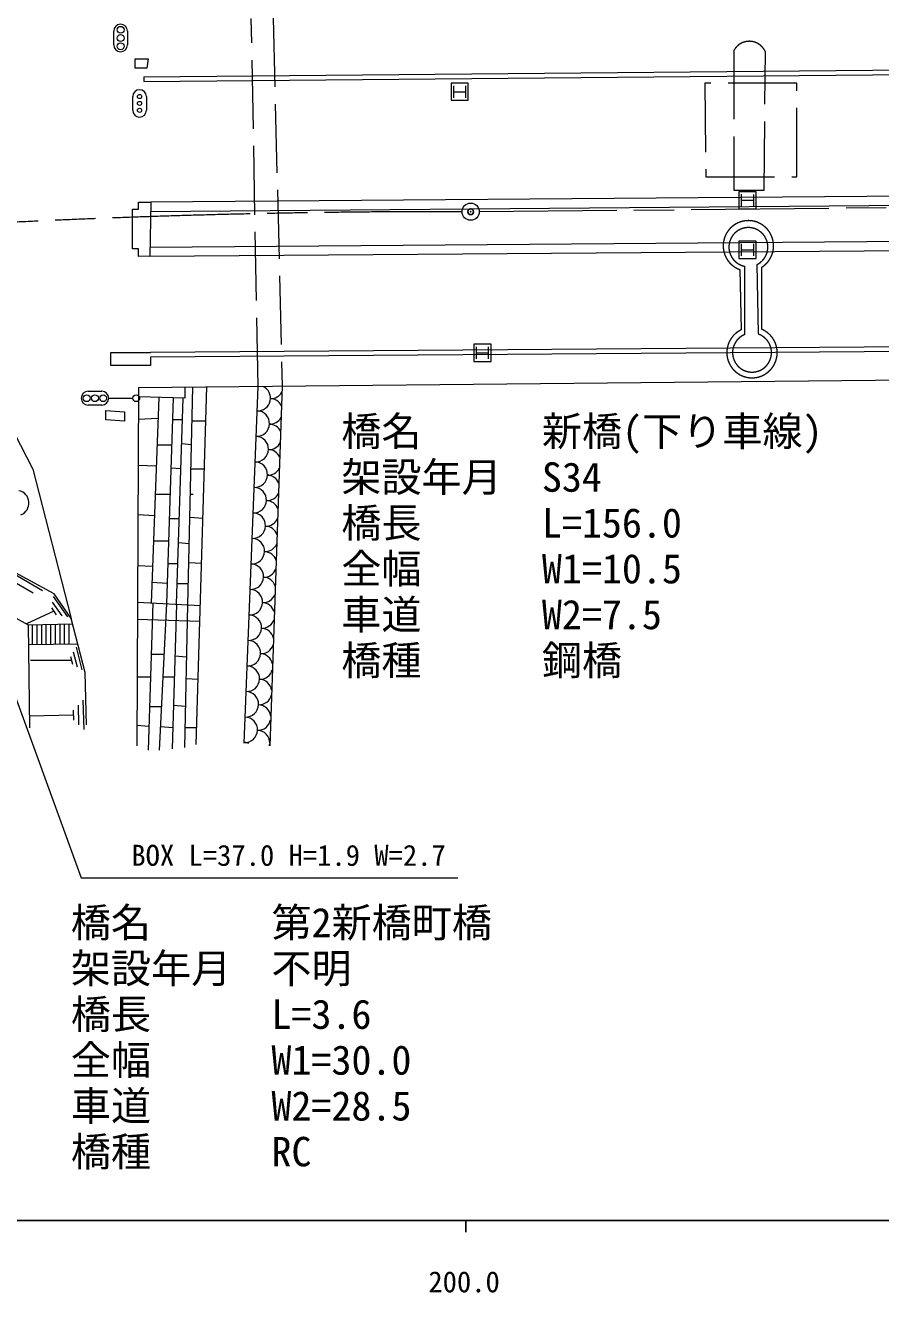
# Model space of a CAD drawing. Units: millimetres, scale not verified. Extents: x 40000 to 680000, y 20000 to 380000.
# Drawn here: x 229566 to 304189, y 198715 to 309356 of the extents above; entities that cross this region are included whole.
import ezdxf
from ezdxf.enums import TextEntityAlignment as Align

# ---------------------------------------------------------------- set-up
doc = ezdxf.new("R2010")
doc.units = ezdxf.units.MM
doc.header["$LTSCALE"] = 1000
doc.header["$PDMODE"] = 32
doc.header["$PDSIZE"] = 500
doc.linetypes.add('CHAIN', pattern=[18.5, 12, -1.5, 3.5, -1.5])
doc.linetypes.add('DASHED', pattern=[7.5, 6, -1.5])
for name, color, linetype, lineweight in [('M-BGD', 7, 'Continuous', 13), ('M-BGD-EXST', 7, 'Continuous', 13), ('M-BMK', 2, 'CHAIN', 13), ('M-BMK-SRVR', 3, 'Continuous', 13), ('M-STR-HTXT', 7, 'Continuous', 13), ('M-STR-STR1', 1, 'Continuous', 13), ('M-TTL-BAND', 7, 'Continuous', 25)]:
    doc.layers.add(name, color=color, linetype=linetype, lineweight=lineweight)
doc.layers.add('M-OTRS', color=6, linetype='Continuous')
doc.styles.add('ＭＳ ゴシック', font='')
doc.styles.get('ＭＳ ゴシック').set_extended_font_data('MS Gothic')

msp = doc.modelspace()

# ---------------------------------------------------------------- linework, layer by layer
at = {"layer": 'M-BGD', "linetype": 'DASHED'}
for p, q in [((249877, 277830), (249278, 309963)), ((251192, 309979), (251974, 277851)), ((291378, 307154), (291378, 294975)), ((294026, 294975), (294132, 307048)), ((296885, 304295), (288837, 304295)), ((288837, 304295), (288942, 296140)), ((296885, 296140), (296885, 304295)), ((288942, 296140), (296885, 296140)), ((291378, 294975), (294026, 294975)), ((291911, 288031), (292016, 282769)), ((292331, 282361), (292331, 288328)), ((293385, 288466), (293498, 282399)), ((293814, 282815), (293814, 288238))]:
    msp.add_line(p, q, dxfattribs=at)
at = {"layer": 'M-BGD'}
for p, q in [((239136, 306428), (240290, 306428)), ((239136, 305620), (239136, 306428)), ((240175, 305620), (239136, 305620)), ((240290, 306428), (240175, 305620)), ((239911, 304852), (239914, 304452)), ((239428, 277726), (239281, 246446)), ((243477, 277766), (243477, 276807)), ((243733, 258767), (244191, 277773)), ((244465, 246569), (245411, 277786)), ((248661, 246693), (249877, 277830)), ((251974, 277851), (250883, 246446)), ((243477, 276807), (239424, 276917)), ((241208, 276869), (240543, 258924)), ((242471, 276834), (241887, 258858)), ((242746, 258816), (243338, 276811)), ((227513, 275866), (230204, 270620)), ((236597, 275726), (238213, 275610)), ((236597, 274918), (236597, 275726)), ((238213, 275610), (238213, 274802)), ((238213, 274802), (236597, 274918)), ((239415, 274964), (241141, 275065)), ((242410, 274956), (243277, 274956)), ((244120, 274833), (245321, 274833)), ((241055, 272734), (242338, 272734)), ((243207, 272839), (244070, 272767)), ((230204, 270620), (233567, 257570)), ((239396, 270972), (240987, 270896)), ((242273, 270734), (243135, 270656)), ((244019, 270636), (245194, 270636)), ((240895, 268415), (242197, 268415)), ((243965, 268415), (244218, 268415)), ((239376, 266654), (240826, 266573)), ((242129, 266316), (242993, 266316)), ((243917, 266426), (245064, 266344)), ((240744, 264342), (242065, 264342)), ((242923, 264195), (243862, 264122)), ((232087, 259723), (227378, 262279)), ((242001, 262367), (242863, 262367)), ((243822, 262467), (244944, 262393)), ((228030, 261780), (231048, 260013)), ((239355, 262205), (240662, 262133)), ((228238, 260982), (230250, 259804)), ((240610, 260733), (241945, 260650)), ((242806, 260639), (243778, 260639)), ((231919, 258995), (232753, 257817)), ((232005, 259498), (233256, 257731)), ((233567, 257570), (232087, 259723)), ((239340, 258983), (244833, 258713)), ((240678, 258917), (240268, 246075)), ((226840, 258646), (229800, 257032)), ((232041, 258197), (229679, 257098)), ((231833, 258492), (232250, 257903)), ((241256, 246075), (241908, 258857)), ((242757, 258815), (242367, 246199)), ((243477, 246322), (243731, 258767)), ((229800, 257032), (233686, 257105)), ((229800, 257032), (229934, 248018)), ((230164, 257039), (230164, 255312)), ((230564, 257046), (230564, 255317)), ((230964, 257054), (230964, 255322)), ((231364, 257061), (231364, 255327)), ((231764, 257069), (231764, 255332)), ((232164, 257076), (232164, 255336)), ((232564, 257084), (232564, 255341)), ((232964, 257091), (232964, 255346)), ((233364, 257099), (233364, 255351)), ((234778, 252861), (233567, 257570)), ((239333, 257518), (244791, 257333)), ((229826, 255308), (234135, 255361)), ((233747, 254664), (234090, 253339)), ((233992, 255081), (234507, 253093)), ((233587, 253915), (230017, 253903)), ((233501, 254247), (233673, 253584)), ((240536, 254468), (241684, 254468)), ((242618, 254316), (243639, 254237)), ((234912, 248287), (234778, 252861)), ((239309, 252493), (240473, 252493)), ((241583, 252493), (242561, 252493)), ((243600, 252345), (244638, 252276)), ((234581, 250443), (234655, 247867)), ((233759, 249131), (229919, 249050)), ((233747, 249560), (233771, 248701)), ((234164, 250002), (234213, 248284)), ((240391, 249901), (241451, 249901)), ((242484, 249999), (243551, 249923)), ((239290, 248250), (240336, 248185)), ((241361, 248140), (242424, 248064)), ((243513, 248050), (244510, 248050))]:
    msp.add_line(p, q, dxfattribs=at)
at = {"layer": 'M-BGD', "linetype": 'DASHED'}
for centre, radius, start, end in [((292729, 306427), 1534, 23.88747, 151.70733), ((292649, 290104), 2200, 111.89123, 250.40029), ((292649, 290104), 2200, 58.02789, 111.89123), ((292649, 289998), 1700, 100.77103, 259.22897), ((292649, 289998), 1700, 66.45457, 100.77103), ((292649, 289998), 1700, 295.66725, 66.45457), ((292649, 290104), 2200, 301.97211, 58.02789), ((292967, 280785), 2200, 115.59551, 246.69602), ((292967, 280785), 1700, 111.94827, 248.05173), ((292967, 280785), 1700, 290.32213, 71.79969), ((292967, 280785), 2200, 292.64967, 67.35033), ((292967, 280785), 1700, 248.05173, 290.32213), ((292967, 280785), 2200, 246.69602, 292.64967)]:
    msp.add_arc(centre, radius, start, end, dxfattribs=at)
at = {"layer": 'M-BGD'}
for centre, start, end in [((249838, 276819), 267.76302, 65.63903), ((250995, 277889), 267.76302, 329.47958), ((250908, 275661), 25.4888, 87.76302), ((249751, 274591), 267.76302, 87.76302), ((250908, 275661), 267.76302, 330.53086), ((250821, 273433), 24.39905, 87.76302), ((249664, 272363), 267.76302, 87.76302), ((250821, 273433), 267.76302, 331.62061), ((250734, 271206), 23.26581, 87.76302), ((249577, 270135), 267.76302, 87.76302), ((250734, 271206), 267.76302, 332.75384), ((250647, 268978), 22.08294, 87.76302), ((249490, 267907), 267.76302, 87.76302), ((250647, 268978), 267.76302, 333.93672), ((250560, 266750), 20.84267, 87.76302), ((249403, 265680), 267.76302, 87.76302), ((250560, 266750), 267.76302, 335.17699), ((250473, 264522), 19.53506, 87.76302), ((249316, 263452), 267.76302, 87.76302), ((250473, 264522), 267.76302, 336.48459), ((250386, 262294), 18.14698, 87.76302), ((249229, 261224), 267.76302, 87.76302), ((250386, 262294), 267.76302, 337.87267), ((250299, 260066), 16.66043, 87.76302), ((249142, 258996), 267.76302, 87.76302), ((250299, 260066), 267.76302, 339.35923), ((250212, 257839), 15.04961, 87.76302), ((249055, 256768), 267.76302, 87.76302), ((250212, 257839), 267.76302, 340.97004), ((250125, 255611), 13.27521, 87.76302), ((248968, 254540), 267.76302, 87.76302), ((250125, 255611), 267.76302, 342.74444), ((250038, 253383), 11.27168, 87.76302), ((248881, 252313), 267.76302, 87.76302), ((250038, 253383), 267.76302, 344.74798), ((249951, 251155), 8.91338, 87.76302), ((248794, 250085), 267.76302, 87.76302), ((249951, 251155), 267.76302, 347.10627), ((248707, 247857), 267.76302, 87.76302), ((249864, 248927), 5.88784, 87.76302), ((249864, 248927), 267.76302, 350.13182), ((248620, 245629), 65.87142, 87.76302), ((249777, 246700), 0.33411, 87.76302), ((249777, 246700), 346.95242, 355.68554)]:
    msp.add_arc(centre, 1115, start, end, dxfattribs=at)
at = {"layer": 'M-BGD-EXST'}
for p, q in [((237278, 307646), (237278, 308846)), ((238478, 308846), (238478, 307646)), ((268209, 304311), (266709, 304311)), ((266709, 304311), (266709, 302811)), ((268209, 302811), (268209, 304311)), ((266941, 303037), (266941, 304087)), ((266941, 303562), (267991, 303562)), ((267993, 303033), (267993, 304083)), ((238930, 301939), (238930, 303139)), ((240130, 303139), (240130, 301939)), ((266709, 302811), (268209, 302811)), ((293330, 294828), (291830, 294828)), ((291830, 294828), (291830, 293328)), ((292062, 293555), (292062, 294605)), ((293114, 293550), (293114, 294600)), ((293330, 293328), (293330, 294828)), ((291830, 293328), (293330, 293328)), ((292062, 294080), (293112, 294080)), ((293330, 290502), (291830, 290502)), ((291830, 290502), (291830, 289002)), ((292062, 289229), (292062, 290279)), ((293114, 289225), (293114, 290275)), ((293330, 289002), (293330, 290502)), ((291830, 289002), (293330, 289002)), ((292062, 289754), (293112, 289754)), ((270206, 281518), (268706, 281518)), ((268706, 281518), (268706, 280018)), ((268938, 280245), (268938, 281295)), ((269989, 280241), (269989, 281291)), ((270206, 280018), (270206, 281518)), ((268706, 280018), (270206, 280018)), ((268938, 280770), (269988, 280770)), ((235035, 277407), (236235, 277407)), ((236835, 276807), (238935, 276807)), ((236235, 276207), (235035, 276207))]:
    msp.add_line(p, q, dxfattribs=at)
for centre, radius in [((237878, 308966), 300), ((237878, 308246), 300), ((237878, 307526), 300), ((239530, 303139), 180), ((239530, 302539), 180), ((239530, 301939), 180), ((234915, 276807), 300), ((235635, 276807), 300), ((236355, 276807), 300), ((239235, 276807), 300)]:
    msp.add_circle(centre, radius, dxfattribs=at)
for centre, radius, start, end in [((237878, 308846), 600, 0, 180), ((237878, 307646), 600, 180, 0), ((239530, 303139), 600, 0, 180), ((239530, 301939), 600, 180, 0), ((235035, 276807), 600, 90, 270), ((236235, 276807), 600, 270, 90), ((228794, 267653), 1090, 290.56616, 78.96113)]:
    msp.add_arc(centre, radius, start, end, dxfattribs=at)
at = {"layer": 'M-BMK'}
msp.add_line((269170, 293095), (367900, 294077), dxfattribs=at)
msp.add_arc((266436, -484358), 777447, 89.90908, 97.16479, dxfattribs=at)
at = {"layer": 'M-BMK-SRVR'}
msp.add_circle((268420, 293087), 750, dxfattribs=at)
at = {"layer": 'M-OTRS'}
msp.add_point((268420, 293087), dxfattribs=at)
at = {"layer": 'M-STR-HTXT'}
msp.add_lwpolyline([(218494, 278756), (234445, 234929), (267313, 234929)], dxfattribs=at)
at = {"layer": 'M-STR-STR1'}
for p, q in [((239911, 304852), (396407, 306303)), ((239914, 304452), (396409, 305903)), ((396017, 295172), (240506, 293916)), ((238910, 289833), (238910, 293322)), ((238910, 293322), (239430, 293322)), ((239430, 293322), (239430, 293916)), ((239430, 293916), (240506, 293916)), ((240506, 293916), (240432, 289202)), ((240494, 293116), (367902, 294145)), ((240445, 290002), (396017, 291204)), ((240432, 289202), (396017, 290404)), ((239430, 289833), (238910, 289833)), ((239430, 289164), (239430, 289833)), ((240432, 289202), (239430, 289164)), ((396526, 281944), (240491, 280783)), ((396528, 281544), (240494, 280383)), ((237011, 280783), (240491, 280783)), ((237014, 279658), (237014, 280783)), ((240494, 280383), (240494, 279658)), ((240494, 279658), (237014, 279658)), ((239428, 277726), (396539, 279288))]:
    msp.add_line(p, q, dxfattribs=at)
at = {"layer": 'M-TTL-BAND'}
for p, q in [((40000, 205000), (579000, 205000)), ((268000, 205000), (268000, 204000))]:
    msp.add_line(p, q, dxfattribs=at)

# ---------------------------------------------------------------- texts
at = {"layer": 'M-STR-HTXT', "style": 'ＭＳ ゴシック'}
for s, p in [('橋名\u3000\u3000\u3000新橋(下り車線)', (257133, 275204)), ('架設年月\u3000S34', (257133, 271204)), ('橋長\u3000\u3000\u3000L=156.0', (257133, 267204)), ('全幅\u3000\u3000\u3000W1=10.5', (257133, 263204)), ('車道\u3000\u3000\u3000W2=7.5', (257133, 259204)), ('橋種\u3000\u3000\u3000鋼橋', (257133, 255204)), ('橋名\u3000\u3000\u3000第2新橋町橋', (233534, 232310)), ('架設年月\u3000不明', (233534, 228310)), ('橋長\u3000\u3000\u3000L=3.6', (233534, 224310)), ('全幅\u3000\u3000\u3000W1=30.0', (233534, 220310)), ('車道\u3000\u3000\u3000W2=28.5', (233534, 216310)), ('橋種\u3000\u3000\u3000RC', (233534, 212310))]:
    msp.add_text(s, height=2566, dxfattribs=at).set_placement(p, align=Align.TOP_LEFT)
msp.add_text('BOX L=37.0 H=1.9 W=2.7', height=1833, dxfattribs=at).set_placement((238813, 235429), align=Align.BOTTOM_LEFT)
at = {"layer": 'M-TTL-BAND', "style": 'ＭＳ ゴシック'}
msp.add_text('200.0', height=1833, dxfattribs=at).set_placement((267844, 198195), align=Align.BOTTOM_CENTER)

doc.saveas('drawing.dxf')
